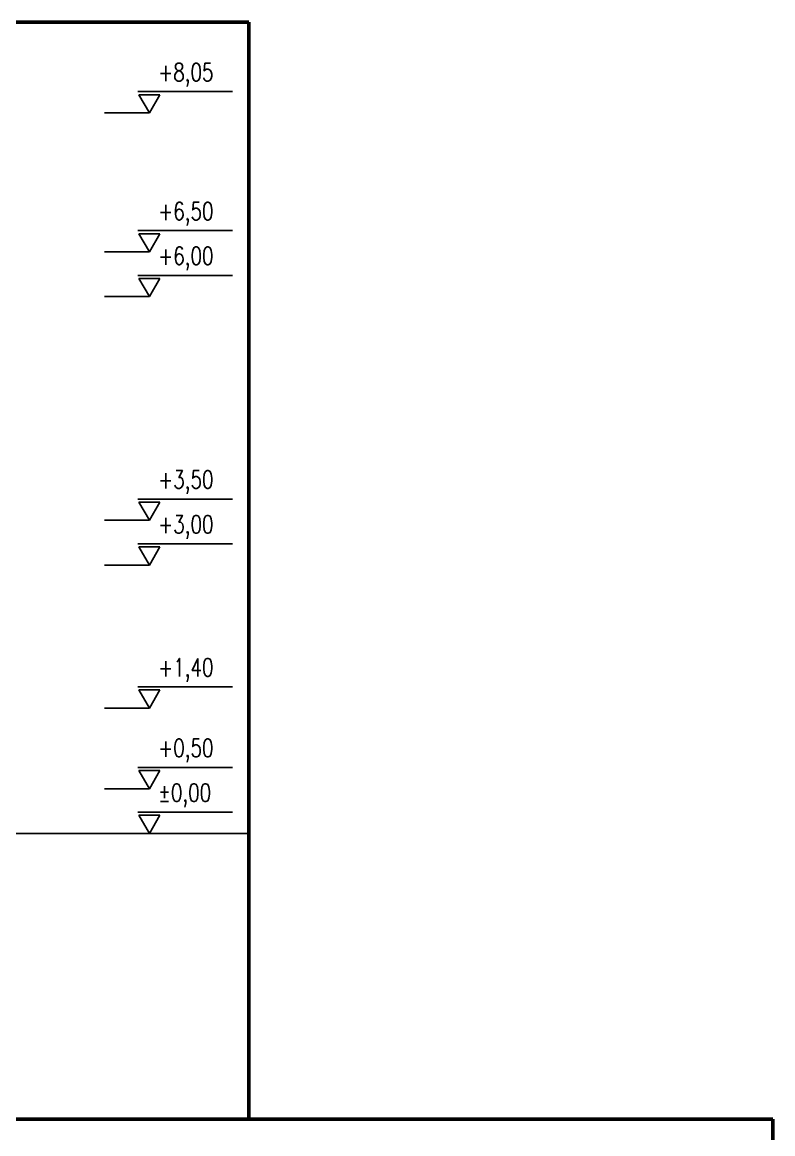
# Model space of a CAD drawing. Extents: x 182769.15 to 182771.38, y 101811.72 to 101812.21.
# Drawn here: x 182771.2072 to 182771.3751, y 101811.9651 to 101812.2136 of the extents above; entities that cross this region are included whole.
import ezdxf

# ---------------------------------------------------------------- set-up
doc = ezdxf.new("R2010")
doc.units = 0
doc.header["$MEASUREMENT"] = 0
doc.layers.add('DUVAR', color=7, linetype='Continuous')
doc.layers.add('YAZI', color=3, linetype='Continuous')
doc.layers.add('Standard', color=7, linetype='Continuous', lineweight=25)
doc.styles.add('TXT', font='TXT.shx', dxfattribs={"width": 0.75, "height": 0.125})

msp = doc.modelspace()

# ---------------------------------------------------------------- linework, layer by layer
at = {"layer": 'DUVAR'}
msp.add_line((182771.25789, 101812.03228), (182770.97861, 101812.03228), dxfattribs=at)
at = {"layer": 'Standard', "color": 4, "linetype": 'ByBlock', "lineweight": 50}
for p, q in [((182771.25789, 101812.21363), (182770.97861, 101812.21363)), ((182771.25789, 101811.9684), (182771.25789, 101812.21363)), ((182770.97861, 101811.9684), (182771.25789, 101811.9684)), ((182771.37507, 101811.9684), (182770.97861, 101811.9684)), ((182771.37507, 101811.72316), (182771.37507, 101811.9684))]:
    msp.add_line(p, q, dxfattribs=at)
at = {"layer": 'YAZI'}
for p, q in [((182771.23303, 101812.19811), (182771.25422, 101812.19811)), ((182771.23796, 101812.19742), (182771.23326, 101812.19742)), ((182771.23326, 101812.19742), (182771.23561, 101812.19335)), ((182771.23561, 101812.19335), (182771.23796, 101812.19742)), ((182771.23561, 101812.19335), (182771.22561, 101812.19335)), ((182771.23303, 101812.16704), (182771.25422, 101812.16704)), ((182771.23796, 101812.16635), (182771.23326, 101812.16635)), ((182771.23326, 101812.16635), (182771.23561, 101812.16228)), ((182771.23561, 101812.16228), (182771.23796, 101812.16635)), ((182771.23561, 101812.16228), (182771.22561, 101812.16228)), ((182771.23303, 101812.15704), (182771.25422, 101812.15704)), ((182771.23796, 101812.15635), (182771.23326, 101812.15635)), ((182771.23326, 101812.15635), (182771.23561, 101812.15228)), ((182771.23561, 101812.15228), (182771.23796, 101812.15635)), ((182771.23561, 101812.15228), (182771.22561, 101812.15228)), ((182771.23303, 101812.10704), (182771.25422, 101812.10704)), ((182771.23796, 101812.10635), (182771.23326, 101812.10635)), ((182771.23326, 101812.10635), (182771.23561, 101812.10228)), ((182771.23561, 101812.10228), (182771.23796, 101812.10635)), ((182771.23561, 101812.10228), (182771.22561, 101812.10228)), ((182771.23303, 101812.09704), (182771.25422, 101812.09704)), ((182771.23796, 101812.09635), (182771.23326, 101812.09635)), ((182771.23326, 101812.09635), (182771.23561, 101812.09228)), ((182771.23561, 101812.09228), (182771.23796, 101812.09635)), ((182771.23561, 101812.09228), (182771.22561, 101812.09228)), ((182771.23303, 101812.06504), (182771.25422, 101812.06504)), ((182771.23796, 101812.06435), (182771.23326, 101812.06435)), ((182771.23326, 101812.06435), (182771.23561, 101812.06028)), ((182771.23561, 101812.06028), (182771.23796, 101812.06435)), ((182771.23561, 101812.06028), (182771.22561, 101812.06028)), ((182771.23303, 101812.04704), (182771.25422, 101812.04704)), ((182771.23796, 101812.04635), (182771.23326, 101812.04635)), ((182771.23326, 101812.04635), (182771.23561, 101812.04228)), ((182771.23561, 101812.04228), (182771.23796, 101812.04635)), ((182771.23561, 101812.04228), (182771.22561, 101812.04228)), ((182771.23303, 101812.03704), (182771.25422, 101812.03704)), ((182771.23796, 101812.03635), (182771.23326, 101812.03635)), ((182771.23326, 101812.03635), (182771.23561, 101812.03228)), ((182771.23561, 101812.03228), (182771.23796, 101812.03635)), ((182771.23561, 101812.03228), (182771.22561, 101812.03228))]:
    msp.add_line(p, q, dxfattribs=at)

# ---------------------------------------------------------------- texts
at = {"layer": 'YAZI', "style": 'TXT', "width": 0.75}
for s, p in [('+8,05', (182771.23761, 101812.20046)), ('+6,50', (182771.23761, 101812.16939)), ('+6,00', (182771.23761, 101812.15939)), ('+3,50', (182771.23761, 101812.10939)), ('+3,00', (182771.23761, 101812.09939)), ('+1,40', (182771.23761, 101812.06739)), ('+0,50', (182771.23761, 101812.04939)), ('%%p0,00', (182771.23761, 101812.03939))]:
    msp.add_text(s, height=0.004, dxfattribs=at).set_placement(p)

doc.saveas('drawing.dxf')
